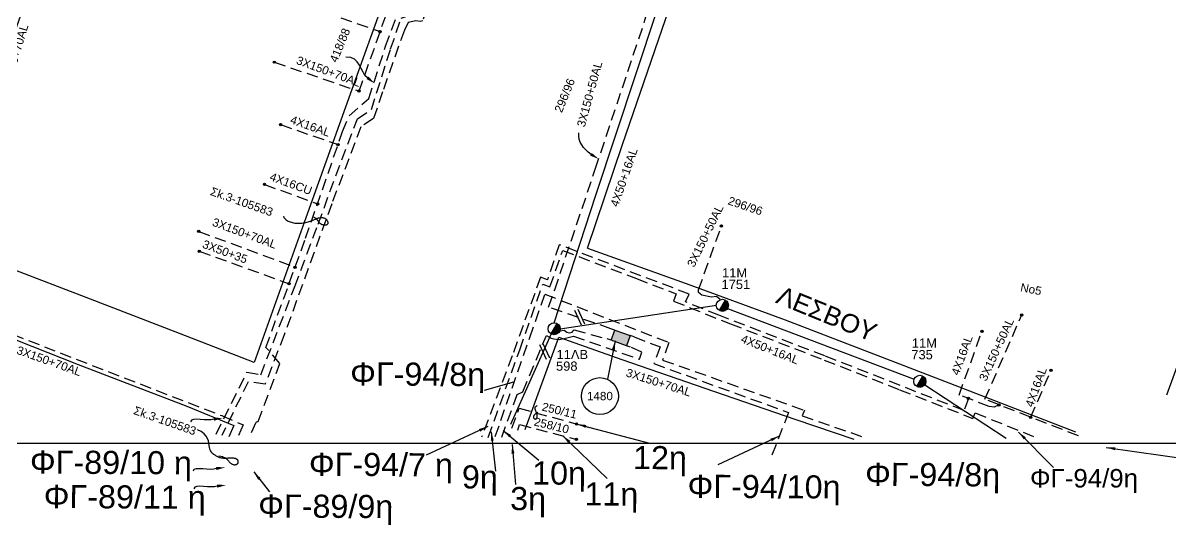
# Model space of a CAD drawing. Header units: millimetres. Extents: x -2238 to -1136, y 747 to 1272.
# Drawn here: x -1565.1 to -1437.7, y 747.9 to 803.7 of the extents above; entities that cross this region are included whole.
import ezdxf

# ---------------------------------------------------------------- set-up
doc = ezdxf.new("R2010")
doc.units = ezdxf.units.MM
doc.linetypes.add('DASHED', pattern=[19.05, 12.7, -6.35])
for name, color, linetype in [('Link Box 4 Διευθύνσεων', 7, 'Continuous'), ('Άγνωστα', 7, 'Continuous'), ('Γυμνά εναέρια ΧΤ (3Φ)   3x35+35CU', 7, 'Continuous'), ('Γυμνά εναέρια ΧΤ και ΦΟΠ (3Φ)   4x50+16AL', 7, 'Continuous'), ('Επιγραφές - Σχήματα', 7, 'Continuous'), ('Καλώδια ΧΤ   3x150+50AL', 7, 'DASHED'), ('Καλώδια ΧΤ   3x150+50AL XLPE', 7, 'DASHED'), ('Καλώδια ΧΤ   3x150AL+50CU', 7, 'DASHED'), ('Καλώδια ΧΤ   3x150AL+50XLPE', 7, 'DASHED'), ('Στύλος ΦΜ', 7, 'Continuous'), ('Στύλος ΦΜ @ 1', 7, 'Continuous'), ('Συνδέσεις', 7, 'Continuous'), ('Τομή', 7, 'Continuous'), ('Υπόβαθρο ΔΕΗ', 7, 'Continuous'), ('Υπόγεια καλώδια Δικτύου ΧΤ και Παρ. ΧΤ - 3X150+70 AL', 7, 'DASHED'), ('Υπόγεια καλώδια Παροχών ΧΤ   4x16AL', 7, 'DASHED'), ('Υπόγεια καλώδια Παροχών ΧΤ   4x16CU', 7, 'DASHED')]:
    doc.layers.add(name, color=color, linetype=linetype)
doc.styles.add('arial', font='ARIAL.TTF')
doc.styles.get("Standard").update_dxf_attribs({"font": 'ARIAL.TTF'})
doc.linetypes.add('SYN_LINE', pattern='A,0.5,-0.0001,["/\\/\\/\\/",Standard,S=0.1,R=0,X=0,Y=-0.05],-0.25', length=0.7501)
doc.dimstyles.new('ISO-25', dxfattribs={"dimtxt": 2.5, "dimasz": 2.5, "dimexe": 1.25, "dimexo": 0.625, "dimtad": 1, "dimtxsty": 'Standard', "dimcen": 2.5, "dimadec": 0, "dimazin": 0, "dimtfac": 1, "dimtmove": 0, "dimatfit": 3, "dimfxl": 1, "dimarcsym": 0})

# ---------------------------------------------------------------- blocks, each defined once
blk = doc.blocks.new('ΥΠΑΡΧΩΝ ΤΣΙΜΕΝΤΕΝΙΟΣ ΣΤΥΛΟΣ')
at = {"layer": 'Στύλος ΦΜ'}
blk.add_hatch(color=256, dxfattribs=at).paths.add_polyline_path([(-1.29, -2.28, 0.574793), (2.62, 0, 0.268822), (1.3, 2.27)])
blk.add_line((-1.29, -2.28), (1.3, 2.27), dxfattribs=at)
blk.add_circle((0, 0), 2.62, dxfattribs=at)
at = {"layer": 'Στύλος ΦΜ', "flags": 4}
for tag, p in [('ΑΡΙΘΜΟΣ', (-4.68, 8.05)), ('ΤΥΠΟΣ', (-4.91, 3.03))]:
    blk.add_attdef(tag, p, '', height=4, dxfattribs=at)
blk = doc.blocks.new('_ΣΥΝΔΕΣΗ')
at = {"layer": 'Συνδέσεις', "linetype": 'SYN_LINE', "ltscale": 40}
blk.add_hatch(color=256, dxfattribs=at).paths.add_polyline_path([(0.5, -0.01, 1), (-0.5, -0.01, 1)])
at = {"layer": 'Συνδέσεις'}
blk.add_circle((0, -0.01), 0.5, dxfattribs=at)
blk = doc.blocks.new('ΤΟΜΗ')
at = {"layer": 'Τομή', "ltscale": 40}
for p, q in [((-5.68, 0), (5.68, 0)), ((5.68, -2.33), (-5.68, -2.33))]:
    blk.add_line(p, q, dxfattribs=at)
blk = doc.blocks.new('LINK BOX 4 ΑΝΑΧΩΡΗΣΕΩΝ')
at = {"layer": 'Link Box 4 Διευθύνσεων', "ltscale": 40}
blk.add_hatch(color=256, dxfattribs=at).paths.add_polyline_path([(-3.54, 0), (-3.54, -4.67), (3.54, -4.67), (3.54, 0)])
for p, q in [((-3.54, 0), (-5.33, 0)), ((5.33, 0), (3.54, 0)), ((-3.54, -4.67), (-5.33, -4.67)), ((5.33, -4.67), (3.54, -4.67))]:
    blk.add_line(p, q, dxfattribs=at)
blk.add_lwpolyline([(-3.54, -4.67), (-3.54, 0), (3.54, 0), (3.54, -4.67)], close=True, dxfattribs=at)

msp = doc.modelspace()

# ---------------------------------------------------------------- linework, layer by layer
at = {"layer": 'Άγνωστα', "color": 85, "linetype": 'DASHED', "ltscale": 0.1}
msp.add_lwpolyline([(-1527.8, 796.12), (-1520.8, 815.97), (-1520.46, 816.07), (-1519.75, 815.91), (-1519.43, 816.25)], dxfattribs=at)
at = {"layer": 'Άγνωστα', "color": 173, "linetype": 'DASHED', "ltscale": 0.1}
for points in [[(-1487.69, 772.95), (-1488.1, 773.29), (-1488.66, 773.22), (-1489.75, 773.46), (-1490.11, 773.73), (-1490.11, 774.04), (-1487.57, 781.15)], [(-1505.52, 769.5), (-1505.04, 769.56), (-1504.88, 769.45), (-1504.72, 769.33), (-1504.43, 769.27), (-1504.14, 769.33), (-1504.02, 769.47), (-1503.91, 769.6), (-1500.24, 768.59)], [(-1511.96, 757.66), (-1510.26, 762.4), (-1509.63, 762.71), (-1507.01, 768.97), (-1506.49, 768.68), (-1506.17, 768.59), (-1505.57, 768.52), (-1504.75, 768.71), (-1504.01, 768.9), (-1496.65, 766.33), (-1496.39, 767.1), (-1497.66, 767.67)]]:
    msp.add_lwpolyline(points, dxfattribs=at)
at = {"layer": 'Γυμνά εναέρια ΧΤ (3Φ)   3x35+35CU', "color": 173, "linetype": 'DASHED', "ltscale": 0.1}
msp.add_lwpolyline([(-1545.55, 778.34), (-1535.58, 774.72)], dxfattribs=at)
at = {"layer": 'Γυμνά εναέρια ΧΤ και ΦΟΠ (3Φ)   4x50+16AL', "color": 6, "ltscale": 0.1}
msp.add_lwpolyline([(-1506.15, 770.39), (-1501.52, 784.58), (-1494.78, 804.9)], dxfattribs=at)
at = {"layer": 'Γυμνά εναέρια ΧΤ και ΦΟΠ (3Φ)   4x50+16AL', "color": 173, "ltscale": 0.1}
for points in [[(-1505.48, 769.72), (-1488.13, 772.32)], [(-1486.88, 771.98), (-1466.17, 764.1)], [(-1464.97, 763.5), (-1455.95, 757.54)]]:
    msp.add_lwpolyline(points, dxfattribs=at)
at = {"layer": 'Γυμνά εναέρια ΧΤ και ΦΟΠ (3Φ)   4x50+16AL', "color": 85, "ltscale": 0.1}
msp.add_lwpolyline([(-1506.48, 769.14), (-1510.98, 759.08)], dxfattribs=at)
at = {"layer": 'Επιγραφές - Σχήματα', "ltscale": 0.1}
msp.add_lwpolyline([(-1243.78, 1256.38), (-2237.36, 1256.38), (-2237.36, 756.99), (-1243.78, 756.99)], close=True, dxfattribs=at)
for points in [[(-1526.87, 797.6), (-1527.15, 797.88), (-1527.37, 798.24), (-1527.56, 798.63), (-1527.77, 799.03), (-1528.01, 799.39), (-1528.31, 799.68), (-1528.72, 799.85), (-1529.26, 799.89)], [(-1502.05, 789.1), (-1502.36, 789.33), (-1502.64, 789.59), (-1502.88, 789.86), (-1503.08, 790.15), (-1503.24, 790.46), (-1503.35, 790.79), (-1503.4, 791.13), (-1503.4, 791.5)], [(-1536.21, 782.22), (-1536.15, 782.1), (-1536.08, 782), (-1535.99, 781.91), (-1535.9, 781.82), (-1535.8, 781.75), (-1535.69, 781.69), (-1535.57, 781.63), (-1535.45, 781.59), (-1535.33, 781.55), (-1535.21, 781.52), (-1535.09, 781.49), (-1534.96, 781.47), (-1534.83, 781.46), (-1534.7, 781.45), (-1534.57, 781.45), (-1534.43, 781.45), (-1534.3, 781.46), (-1534.16, 781.47), (-1534.02, 781.49), (-1533.88, 781.51), (-1533.75, 781.54), (-1533.61, 781.56), (-1533.48, 781.59), (-1533.36, 781.63), (-1533.24, 781.67), (-1533.13, 781.71), (-1533.03, 781.75), (-1532.93, 781.79), (-1532.83, 781.83), (-1532.74, 781.87), (-1532.66, 781.9), (-1532.58, 781.94), (-1532.51, 781.97), (-1532.44, 781.99), (-1532.38, 782.01), (-1532.31, 782.03), (-1532.25, 782.04), (-1532.2, 782.05), (-1532.14, 782.06), (-1532.08, 782.07), (-1532.03, 782.07), (-1531.97, 782.07), (-1531.92, 782.07), (-1531.86, 782.07), (-1531.81, 782.06), (-1531.76, 782.05), (-1531.71, 782.04), (-1531.66, 782.02), (-1531.61, 782), (-1531.57, 781.97), (-1531.53, 781.95), (-1531.49, 781.92), (-1531.45, 781.88), (-1531.42, 781.85), (-1531.39, 781.81), (-1531.37, 781.77), (-1531.34, 781.73), (-1531.32, 781.69), (-1531.31, 781.65), (-1531.29, 781.61), (-1531.28, 781.57), (-1531.28, 781.53), (-1531.28, 781.49), (-1531.28, 781.45), (-1531.28, 781.42), (-1531.29, 781.38), (-1531.3, 781.35), (-1531.32, 781.33), (-1531.34, 781.3), (-1531.37, 781.28), (-1531.4, 781.26), (-1531.44, 781.25), (-1531.48, 781.24), (-1531.53, 781.23), (-1531.58, 781.23), (-1531.64, 781.23), (-1531.69, 781.23), (-1531.75, 781.24), (-1531.8, 781.25), (-1531.85, 781.26), (-1531.9, 781.28), (-1531.94, 781.29), (-1531.98, 781.31), (-1532.02, 781.33), (-1532.06, 781.36), (-1532.09, 781.38), (-1532.12, 781.41), (-1532.15, 781.43), (-1532.18, 781.46), (-1532.2, 781.49), (-1532.23, 781.52), (-1532.25, 781.55), (-1532.27, 781.57), (-1532.29, 781.6), (-1532.31, 781.63), (-1532.33, 781.66), (-1532.35, 781.69), (-1532.37, 781.71), (-1532.39, 781.74), (-1532.41, 781.77), (-1532.42, 781.8), (-1532.45, 781.82), (-1532.47, 781.85), (-1532.49, 781.88), (-1532.52, 781.91), (-1532.55, 781.93), (-1532.59, 781.96), (-1532.63, 781.99), (-1532.67, 782.02), (-1532.72, 782.04), (-1532.78, 782.07), (-1532.84, 782.1)], [(-1507.94, 760.4), (-1508.08, 760.33), (-1508.19, 760.26), (-1508.27, 760.21), (-1508.33, 760.16), (-1508.36, 760.12), (-1508.39, 760.09), (-1508.41, 760.06), (-1508.41, 760.03), (-1508.42, 759.99), (-1508.43, 759.96), (-1508.43, 759.93), (-1508.43, 759.9), (-1508.43, 759.87), (-1508.42, 759.84), (-1508.42, 759.81), (-1508.41, 759.78), (-1508.39, 759.76), (-1508.37, 759.73), (-1508.35, 759.72), (-1508.33, 759.7), (-1508.31, 759.69), (-1508.28, 759.69), (-1508.26, 759.68), (-1508.23, 759.68), (-1508.21, 759.69), (-1508.18, 759.7), (-1508.15, 759.71), (-1508.13, 759.73), (-1508.1, 759.75), (-1508.08, 759.78), (-1508.06, 759.8), (-1508.05, 759.83), (-1508.04, 759.86), (-1508.03, 759.89), (-1508.02, 759.93), (-1508.02, 759.96), (-1508.02, 760), (-1508.02, 760.04), (-1508.02, 760.08), (-1508.03, 760.13), (-1508.04, 760.17), (-1508.05, 760.22), (-1508.06, 760.27), (-1508.08, 760.32), (-1508.09, 760.36), (-1508.11, 760.41), (-1508.13, 760.46), (-1508.14, 760.51), (-1508.16, 760.55), (-1508.18, 760.59), (-1508.2, 760.64), (-1508.21, 760.68), (-1508.23, 760.72), (-1508.24, 760.75), (-1508.25, 760.79), (-1508.26, 760.83), (-1508.27, 760.87), (-1508.27, 760.91), (-1508.27, 760.95), (-1508.25, 760.99), (-1508.23, 761.03), (-1508.18, 761.08), (-1508.12, 761.13), (-1508.04, 761.19)], [(-1543.94, 759.66), (-1544.23, 759.59), (-1544.6, 759.58), (-1545.02, 759.6), (-1545.45, 759.63), (-1545.85, 759.65), (-1546.19, 759.63), (-1546.43, 759.55), (-1546.52, 759.38)], [(-1543.38, 755.6), (-1543.17, 755.56), (-1542.99, 755.51), (-1542.85, 755.45), (-1542.73, 755.4), (-1542.63, 755.34), (-1542.55, 755.28), (-1542.48, 755.22), (-1542.42, 755.16), (-1542.37, 755.1), (-1542.32, 755.05), (-1542.28, 754.99), (-1542.24, 754.94), (-1542.2, 754.9), (-1542.16, 754.85), (-1542.11, 754.81), (-1542.07, 754.78), (-1542.02, 754.74), (-1541.97, 754.71), (-1541.91, 754.68), (-1541.85, 754.66), (-1541.8, 754.64), (-1541.74, 754.62), (-1541.68, 754.61), (-1541.62, 754.61), (-1541.57, 754.61), (-1541.52, 754.62), (-1541.47, 754.63), (-1541.42, 754.64), (-1541.38, 754.66), (-1541.34, 754.69), (-1541.31, 754.72), (-1541.28, 754.75), (-1541.26, 754.79), (-1541.24, 754.83), (-1541.23, 754.87), (-1541.23, 754.92), (-1541.23, 754.96), (-1541.23, 755.01), (-1541.25, 755.05), (-1541.27, 755.09), (-1541.29, 755.13), (-1541.33, 755.16), (-1541.36, 755.2), (-1541.41, 755.22), (-1541.45, 755.25), (-1541.5, 755.27), (-1541.55, 755.29), (-1541.6, 755.3), (-1541.66, 755.31), (-1541.71, 755.32), (-1541.77, 755.33), (-1541.82, 755.33), (-1541.88, 755.34), (-1541.94, 755.34), (-1542, 755.34), (-1542.05, 755.34), (-1542.11, 755.33), (-1542.17, 755.33), (-1542.24, 755.32), (-1542.3, 755.32), (-1542.37, 755.32), (-1542.44, 755.31), (-1542.51, 755.31), (-1542.59, 755.31), (-1542.67, 755.31), (-1542.75, 755.31), (-1542.84, 755.31), (-1542.92, 755.32), (-1543.01, 755.33), (-1543.1, 755.34), (-1543.19, 755.36), (-1543.27, 755.38), (-1543.35, 755.41), (-1543.43, 755.44), (-1543.5, 755.47), (-1543.58, 755.51), (-1543.65, 755.55), (-1543.73, 755.6), (-1543.8, 755.65), (-1543.88, 755.7), (-1543.96, 755.75), (-1544.03, 755.81), (-1544.11, 755.88), (-1544.19, 755.97), (-1544.25, 756.07), (-1544.32, 756.2), (-1544.37, 756.35), (-1544.41, 756.54), (-1544.44, 756.75), (-1544.48, 756.99), (-1544.54, 757.25), (-1544.64, 757.52), (-1544.79, 757.78), (-1545.02, 758.04), (-1545.33, 758.28), (-1545.75, 758.49)], [(-1543.66, 754.18), (-1543.95, 754.1), (-1544.32, 754.09), (-1544.74, 754.11), (-1545.17, 754.14), (-1545.57, 754.16), (-1545.91, 754.14), (-1546.15, 754.06), (-1546.25, 753.89)], [(-1543.57, 752.22), (-1543.85, 752.15), (-1544.22, 752.14), (-1544.64, 752.16), (-1545.07, 752.19), (-1545.48, 752.21), (-1545.82, 752.19), (-1546.05, 752.1), (-1546.15, 751.94)]]:
    msp.add_lwpolyline(points, dxfattribs=at)
msp.add_circle((-1501.06, 762.23), 2.05, dxfattribs=at)
at = {"layer": 'Επιγραφές - Σχήματα'}
for points in [[(-1526.77, 797.74), (-1526.05, 796.98), (-1526.98, 797.46)], [(-1501.96, 789.25), (-1501.17, 788.57), (-1502.14, 788.96)], [(-1543.96, 759.83), (-1542.92, 759.8), (-1543.92, 759.49)], [(-1543.69, 754.35), (-1542.65, 754.31), (-1543.64, 754.01)], [(-1543.59, 752.39), (-1542.55, 752.35), (-1543.55, 752.05)]]:
    msp.add_solid(points, dxfattribs=at)
at = {"layer": 'Καλώδια ΧΤ   3x150+50AL', "color": 151, "linetype": 'DASHED', "ltscale": 0.1}
msp.add_lwpolyline([(-1499.84, 769.72), (-1506.78, 772.13), (-1506.08, 774.05), (-1501.57, 787.47), (-1496.06, 804), (-1495.77, 804.96), (-1496.12, 805.59), (-1496.3, 806.15), (-1496.09, 806.75), (-1495.65, 807.22), (-1495, 807.43), (-1494.61, 807.42)], dxfattribs=at)
at = {"layer": 'Καλώδια ΧΤ   3x150+50AL', "color": 1, "linetype": 'DASHED', "ltscale": 0.1}
msp.add_lwpolyline([(-1512.68, 757.73), (-1508.86, 768.74), (-1507.16, 773.56), (-1493.39, 768.19), (-1494.1, 766.24), (-1478.35, 760.65), (-1478.6, 760.03), (-1471.75, 757.67)], dxfattribs=at)
at = {"layer": 'Καλώδια ΧΤ   3x150+50AL', "color": 5, "linetype": 'DASHED', "ltscale": 0.1}
msp.add_lwpolyline([(-1447.91, 757.81), (-1458.3, 761.88), (-1454.22, 771.25)], dxfattribs=at)
at = {"layer": 'Καλώδια ΧΤ   3x150+50AL', "color": 173, "linetype": 'DASHED', "ltscale": 0.1}
msp.add_lwpolyline([(-1497.26, 768.8), (-1494.36, 767.7), (-1495.07, 765.84), (-1480.11, 760.41), (-1482, 755.58)], dxfattribs=at)
at = {"layer": 'Καλώδια ΧΤ   3x150+50AL XLPE', "color": 5, "ltscale": 0.1}
msp.add_lwpolyline([(-1460.14, 761.97), (-1460.64, 760.63), (-1476.07, 766.69), (-1487.84, 771.21), (-1491.55, 772.69), (-1491.16, 773.57), (-1505.58, 779.06), (-1506.89, 775.15), (-1507.66, 775.44), (-1510.8, 766.72), (-1514.2, 757.68)], dxfattribs=at)
at = {"layer": 'Καλώδια ΧΤ   3x150+50AL XLPE', "color": 2, "linetype": 'DASHED', "ltscale": 0.1}
msp.add_lwpolyline([(-1513.46, 757.64), (-1509.97, 767.39), (-1507.41, 774.66), (-1506.62, 774.37), (-1505.19, 778.41), (-1497.01, 775.29), (-1492.58, 773.58), (-1492.9, 772.8), (-1486.57, 770.26), (-1476.14, 766.24), (-1467.78, 762.94), (-1459.64, 759.75), (-1459.37, 760.36), (-1452.8, 757.7)], dxfattribs=at)
at = {"layer": 'Καλώδια ΧΤ   3x150AL+50CU', "color": 27, "linetype": 'DASHED', "ltscale": 0.1}
msp.add_lwpolyline([(-1517.68, 823.42), (-1515.73, 822.75), (-1517.4, 817.69), (-1516.86, 817.04), (-1520.06, 807.76), (-1519.76, 807.15), (-1520.72, 803.95), (-1521.02, 803.85), (-1521.5, 803.94), (-1522.35, 803.74), (-1522.78, 802.91), (-1525.2, 796.04), (-1526.2, 793.09), (-1527.6, 792.17), (-1530.85, 783.59), (-1536.13, 769.03), (-1538.24, 763.56), (-1540.11, 763.83), (-1543.06, 757.85)], dxfattribs=at)
at = {"layer": 'Καλώδια ΧΤ   3x150AL+50CU', "color": 173, "linetype": 'DASHED', "ltscale": 0.1}
msp.add_lwpolyline([(-1539.77, 758.19), (-1539.24, 759.38), (-1539.01, 759.39), (-1536.59, 765.85), (-1538.16, 767.64), (-1533.75, 779.77), (-1529.64, 791.63), (-1528.92, 793.38), (-1526.72, 795.3), (-1524.87, 801.13), (-1523.23, 805.54), (-1522.28, 805.53), (-1521.92, 805.82), (-1517.85, 816.55), (-1518.37, 817.44), (-1518.43, 817.87), (-1517.96, 819.08)], dxfattribs=at)
at = {"layer": 'Καλώδια ΧΤ   3x150AL+50CU', "color": 85, "linetype": 'DASHED', "ltscale": 0.1}
msp.add_lwpolyline([(-1543.68, 758.01), (-1540.26, 764.89), (-1538.72, 764.6), (-1534.95, 774.42), (-1532.36, 781.35), (-1529.07, 790.25), (-1527.99, 793.06), (-1526.44, 794.08), (-1524.3, 800.83), (-1523.13, 804.22), (-1522.16, 804.58), (-1521.37, 805.08), (-1520.91, 805.86), (-1521.04, 806.82), (-1522.76, 807.41), (-1519.43, 816.25)], dxfattribs=at)
at = {"layer": 'Καλώδια ΧΤ   3x150AL+50XLPE', "color": 62, "linetype": 'DASHED', "ltscale": 0.1}
msp.add_lwpolyline([(-1510.84, 758.67), (-1510.04, 760.88), (-1503.59, 759.12)], dxfattribs=at)
at = {"layer": 'Καλώδια ΧΤ   3x150AL+50XLPE', "color": 133, "linetype": 'DASHED', "ltscale": 0.1}
msp.add_lwpolyline([(-1510.19, 758.43), (-1509.98, 759.07), (-1503.61, 757.41)], dxfattribs=at)
at = {"layer": 'Υπόβαθρο ΔΕΗ', "ltscale": 0.1}
for points in [[(-1574.07, 779.3), (-1570.32, 790.5), (-1565.56, 804.06), (-1561.01, 816.35), (-1555.6, 831.34), (-1552.75, 839.65), (-1548.41, 837.89), (-1541.64, 835.2), (-1530.72, 830.79), (-1518.06, 825.76), (-1522.1, 814.48), (-1527.2, 800.22), (-1533.72, 782.06), (-1539.45, 765.98), (-1547.75, 769.2), (-1558.13, 773.18), (-1574.07, 779.3)], [(-1502.45, 778.69), (-1498.57, 790.21), (-1490.15, 814.68), (-1485.78, 827.29), (-1471.97, 822.33), (-1455.94, 816.2), (-1446.59, 812.66), (-1423.08, 803.66), (-1423.08, 803.66), (-1438.15, 762.33)], [(-1502.45, 778.69), (-1491.07, 774.6), (-1480.5, 770.69), (-1462.78, 763.9), (-1448.23, 758.25)], [(-1581.78, 757.56), (-1579.62, 762.86), (-1578.14, 767.22), (-1576.23, 772.48), (-1569.32, 769.83), (-1559, 765.76), (-1546.95, 761.11), (-1541.71, 758.97), (-1542.26, 757.7)], [(-1509.38, 758.51), (-1505.64, 768.77), (-1498.64, 766.29), (-1487.38, 762.42), (-1479.3, 759.63), (-1472.87, 757.46)]]:
    msp.add_lwpolyline(points, dxfattribs=at)
at = {"layer": 'Υπόγεια καλώδια Δικτύου ΧΤ και Παρ. ΧΤ - 3X150+70 AL', "color": 85, "linetype": 'DASHED', "ltscale": 0.1}
msp.add_lwpolyline([(-1537.23, 799.35), (-1527.8, 796.12)], dxfattribs=at)
at = {"layer": 'Υπόγεια καλώδια Δικτύου ΧΤ και Παρ. ΧΤ - 3X150+70 AL', "color": 173, "linetype": 'DASHED', "ltscale": 0.1}
msp.add_lwpolyline([(-1545.62, 780.54), (-1534.92, 776.56)], dxfattribs=at)
at = {"layer": 'Υπόγεια καλώδια Δικτύου ΧΤ και Παρ. ΧΤ - 3X150+70 AL', "color": 62, "linetype": 'DASHED', "ltscale": 0.1}
msp.add_lwpolyline([(-1591.44, 769.02), (-1585.37, 767.24), (-1582.67, 774.48), (-1576.77, 772.36), (-1576.39, 772.97), (-1575.19, 772.55), (-1543.06, 760.06), (-1540.69, 759.03), (-1541.32, 757.53)], dxfattribs=at)
at = {"layer": 'Υπόγεια καλώδια Παροχών ΧΤ   4x16AL', "color": 85, "linetype": 'DASHED', "ltscale": 0.1}
msp.add_lwpolyline([(-1531.64, 804.89), (-1525.45, 802.74)], dxfattribs=at)
at = {"layer": 'Υπόγεια καλώδια Παροχών ΧΤ   4x16AL', "color": 5, "linetype": 'DASHED', "ltscale": 0.1}
for points in [[(-1456.73, 761.26), (-1457.26, 760.99), (-1457.84, 761.07), (-1459.62, 761.77), (-1461.17, 762.35), (-1458.64, 769.41)], [(-1453.23, 759.86), (-1450.95, 765.1)]]:
    msp.add_lwpolyline(points, dxfattribs=at)
at = {"layer": 'Υπόγεια καλώδια Παροχών ΧΤ   4x16CU', "color": 173, "linetype": 'DASHED', "ltscale": 0.1}
for points in [[(-1536.53, 792.4), (-1530.14, 790.18)], [(-1538.31, 785.76), (-1532.42, 783.59)]]:
    msp.add_lwpolyline(points, dxfattribs=at)

# ---------------------------------------------------------------- block references
at = {"layer": 'Link Box 4 Διευθύνσεων', "ltscale": 0.1, "xscale": 0.2565857821765174, "yscale": 0.2565857821765174, "zscale": 0.2565857821765174, "rotation": 340.4716323904483}
msp.add_blockref('LINK BOX 4 ΑΝΑΧΩΡΗΣΕΩΝ', (-1498.55, 769.26), dxfattribs=at)
at = {"layer": 'Στύλος ΦΜ @ 1', "ltscale": 0.1}
ref = msp.add_blockref('ΥΠΑΡΧΩΝ ΤΣΙΜΕΝΤΕΝΙΟΣ ΣΤΥΛΟΣ', (-1487.46, 772.32), dxfattribs=dict(at, xscale=0.2565857821764941, yscale=0.2565857821764941, zscale=0.2565857821764941))
ref.add_attrib('ΤΥΠΟΣ', '1751', (-1487.56, 774.13), dxfattribs={"layer": 'Στύλος ΦΜ', "height": 1.026, "flags": 4})
ref.add_attrib('ΑΡΙΘΜΟΣ', '11M', (-1487.5, 775.42), dxfattribs={"layer": 'Στύλος ΦΜ', "height": 1.026, "flags": 4})
ref = msp.add_blockref('ΥΠΑΡΧΩΝ ΤΣΙΜΕΝΤΕΝΙΟΣ ΣΤΥΛΟΣ', (-1506.15, 769.72), dxfattribs=dict(at, xscale=0.2565857821764941, yscale=0.2565857821764941, zscale=0.2565857821764941))
ref.add_attrib('ΤΥΠΟΣ', '598', (-1505.94, 765.05), dxfattribs={"layer": 'Στύλος ΦΜ', "height": 1.026, "flags": 4})
ref.add_attrib('ΑΡΙΘΜΟΣ', '11ΛB', (-1505.88, 766.34), dxfattribs={"layer": 'Στύλος ΦΜ', "height": 1.026, "flags": 4})
ref = msp.add_blockref('ΥΠΑΡΧΩΝ ΤΣΙΜΕΝΤΕΝΙΟΣ ΣΤΥΛΟΣ', (-1465.54, 763.87), dxfattribs=dict(at, xscale=0.2565857821764941, yscale=0.2565857821764941, zscale=0.2565857821764941))
ref.add_attrib('ΤΥΠΟΣ', '735', (-1466.48, 766.32), dxfattribs={"layer": 'Στύλος ΦΜ', "height": 1.026, "flags": 4})
ref.add_attrib('ΑΡΙΘΜΟΣ', '11M', (-1466.42, 767.61), dxfattribs={"layer": 'Στύλος ΦΜ', "height": 1.026, "flags": 4})
at = {"layer": 'Συνδέσεις', "ltscale": 0.1, "xscale": 0.2565857821764941, "yscale": 0.2565857821764941, "zscale": 0.2565857821764941}
for p in [(-1525.47, 802.75), (-1537.23, 799.35), (-1527.8, 796.13), (-1536.53, 792.41), (-1530.16, 790.18), (-1538.31, 785.76), (-1532.42, 783.6), (-1487.57, 781.15), (-1545.62, 780.54), (-1545.55, 778.34), (-1534.91, 776.56), (-1535.58, 774.72), (-1454.22, 771.25), (-1458.64, 769.42), (-1450.95, 765.11), (-1460.14, 761.97), (-1456.73, 761.26), (-1453.23, 759.87), (-1503.66, 759.14), (-1503.67, 757.43)]:
    msp.add_blockref('_ΣΥΝΔΕΣΗ', p, dxfattribs=at)
at = {"layer": 'Τομή', "ltscale": 0.1, "xscale": 0.1573590299245627, "yscale": 0.1573590299245627, "zscale": 0.1573590299245627, "rotation": 294.6838442413826}
for p in [(-1503.14, 771.08), (-1507.03, 767.28)]:
    msp.add_blockref('ΤΟΜΗ', p, dxfattribs=at)

# ---------------------------------------------------------------- texts
at = {"layer": 'Γυμνά εναέρια ΧΤ (3Φ)   3x35+35CU', "ltscale": 0.1, "insert": (-1544.97, 779.62), "char_height": 0.924, "width": 86.4036, "attachment_point": 1, "rotation": 339.6597}
msp.add_mtext('3X50+35', dxfattribs=at)
at = {"layer": 'Γυμνά εναέρια ΧΤ και ΦΟΠ (3Φ)   4x50+16AL', "color": 7, "ltscale": 0.1, "char_height": 0.924, "width": 86.4036, "attachment_point": 1}
for insert, rotation in [((-1499.93, 783.49), 71.03), ((-1485.16, 769.1), 338.429)]:
    msp.add_mtext('4X50+16AL', dxfattribs=dict(at, insert=insert, rotation=rotation))
at = {"layer": 'Επιγραφές - Σχήματα', "ltscale": 0.1, "attachment_point": 1, "style": 'arial'}
for s, insert, char_height, width, rotation in [('{\\fArial|b0|i0|c161|p34;418/88}', (-1531.12, 799.58), 0.9237, 48.2615, 67.6852), ('{\\fArial|b0|i0|c161|p34;296/96}', (-1506.15, 794), 0.9237, 48.2615, 67.6852), ('{\\fArial|b0|i0|c161|p34;Σk.3-105583}', (-1544.11, 785.48), 0.9237, 48.2615, 340.606), ('{\\fArial|b0|i0|c161|p34;296/96}', (-1486.63, 784.44), 0.9237, 48.2615, 341.2646), ('No5', (-1454.25, 774.8), 0.924, 86.4036, 348.768), ('ΦΓ-94/8η', (-1528.79, 765.99), 2.566, 26.4096, 359.6929), ('{\\fArial|b0|i0|c161|p34;Σk.3-105583}', (-1552.64, 761.14), 0.9237, 48.2615, 340.606), ('250/11', (-1507.36, 761.54), 0.924, 5.0733, 346.3858), ('{\\fArial|b0|i0|c161|p34;258/10}', (-1508.24, 759.88), 0.9237, 48.2615, 346.3858), ('ΦΓ-89/10 η', (-1564.35, 756.19), 2.566, 26.4096, 359.6929), ('ΦΓ-94/7 η', (-1533.37, 755.95), 2.566, 26.4096, 359.6929), ('12η', (-1497.37, 756.69), 2.566, 7.3298, 359.6929), ('9η', (-1516.38, 754.54), 2.566, 5.7871, 359.6929), ('10η', (-1508.58, 754.97), 2.566, 7.3298, 359.6929), ('ΦΓ-94/8η', (-1471.6, 754.83), 2.566, 26.4096, 359.6929), ('ΦΓ-94/10η', (-1491.32, 753.5), 2.566, 26.4096, 359.6929), ('ΦΓ-89/11 η', (-1562.82, 752.36), 2.566, 26.4096, 359.6929), ('3η', (-1511.02, 752.13), 2.566, 5.7871, 359.6929), ('11η', (-1502.77, 752.65), 2.566, 7.3298, 359.6929), ('ΦΓ-89/9η', (-1539, 751.31), 2.566, 26.4096, 359.6929)]:
    msp.add_mtext(s, dxfattribs=dict(at, insert=insert, char_height=char_height, width=width, rotation=rotation))
at = {"layer": 'Επιγραφές - Σχήματα', "ltscale": 0.1, "insert": (-1475.87, 771.37), "char_height": 2.053, "attachment_point": 5, "rotation": 337.7273}
msp.add_mtext('ΛΕΣΒΟΥ', dxfattribs=at)
at = {"layer": 'Επιγραφές - Σχήματα', "ltscale": 0.1, "attachment_point": 5}
for s, insert, char_height, width in [('1480', (-1501.06, 762.23), 0.924, 5.1637), ('ΦΓ-94/9η', (-1447.3, 752.79), 2.053, 6.306)]:
    msp.add_mtext(s, dxfattribs=dict(at, insert=insert, char_height=char_height, width=width))
at = {"layer": 'Καλώδια ΧΤ   3x150+50AL', "color": 7, "linetype": 'DASHED', "ltscale": 0.1, "char_height": 0.924, "width": 86.4036, "attachment_point": 1}
for insert, rotation in [((-1503.64, 792.3), 74.7325), ((-1491.43, 776.88), 63.9274), ((-1459, 764.2), 65.3771)]:
    msp.add_mtext('3X150+50AL', dxfattribs=dict(at, insert=insert, rotation=rotation))
at = {"layer": 'Υπόγεια καλώδια Δικτύου ΧΤ και Παρ. ΧΤ - 3X150+70 AL', "color": 7, "linetype": 'DASHED', "ltscale": 0.1, "char_height": 0.924, "width": 86.4036, "attachment_point": 1}
for insert, rotation in [((-1567.57, 796.5), 73.1686), ((-1534.54, 800.05), 339.6597), ((-1543.88, 782.07), 339.6597), ((-1565.61, 767.83), 340.3776), ((-1497.97, 765.33), 342.3074)]:
    msp.add_mtext('3X150+70AL', dxfattribs=dict(at, insert=insert, rotation=rotation))
at = {"layer": 'Υπόγεια καλώδια Παροχών ΧΤ   4x16AL', "color": 7, "linetype": 'DASHED', "ltscale": 0.1, "char_height": 0.924, "width": 86.4036, "attachment_point": 1}
for insert, rotation in [((-1535.23, 793.45), 340.4112), ((-1462.08, 764.78), 69.9284), ((-1453.85, 761.23), 69.9284)]:
    msp.add_mtext('4X16AL', dxfattribs=dict(at, insert=insert, rotation=rotation))
at = {"layer": 'Υπόγεια καλώδια Παροχών ΧΤ   4x16CU', "color": 7, "linetype": 'DASHED', "ltscale": 0.1, "insert": (-1537.5, 787.12), "char_height": 0.924, "width": 86.4036, "attachment_point": 1, "rotation": 339.7908}
msp.add_mtext('4X16CU', dxfattribs=at)

# ---------------------------------------------------------------- leaders
at = {"layer": 'Επιγραφές - Σχήματα', "ltscale": 0.1}
msp.add_leader([(-1499.37, 768.38), (-1500.21, 764.1)], dimstyle='ISO-25', override={"dimasz": 1, "dimgap": 0.625, "dimtad": 0}, dxfattribs=at)
at = {"layer": 'Επιγραφές - Σχήματα', "ltscale": 40}
for points, override in [([(-1510.67, 763.77), (-1513.91, 762.87)], {"dimasz": 0.5, "dimtad": 0}), ([(-1513.51, 758.85), (-1520.35, 755.67)], {"dimasz": 1, "dimtad": 0}), ([(-1513.12, 758.27), (-1512.65, 753.87)], {"dimasz": 1, "dimtad": 0}), ([(-1511.8, 758.42), (-1507.84, 755.11)], {"dimasz": 1, "dimtad": 0}), ([(-1503.59, 759.12), (-1495.56, 756.99)], {"dimasz": 1, "dimtad": 0}), ([(-1454.57, 758.24), (-1450.69, 754.29)], {"dimasz": 1, "dimtad": 0}), ([(-1510.8, 756.84), (-1510.45, 752.41)], {"dimasz": 1, "dimtad": 0}), ([(-1505.19, 757.83), (-1500.24, 753.06)], {"dimasz": 1, "dimtad": 0}), ([(-1481.14, 757.78), (-1487.98, 754.61)], {"dimasz": 1, "dimtad": 0}), ([(-1444.83, 756.52), (-1435.4, 755.17)], {"dimasz": 1, "dimtad": 0}), ([(-1539.51, 753.81), (-1537.75, 751.59)], {"dimasz": 1, "dimtad": 0})]:
    msp.add_leader(points, dimstyle='ISO-25', override=override, dxfattribs=at)

doc.saveas('drawing.dxf')
